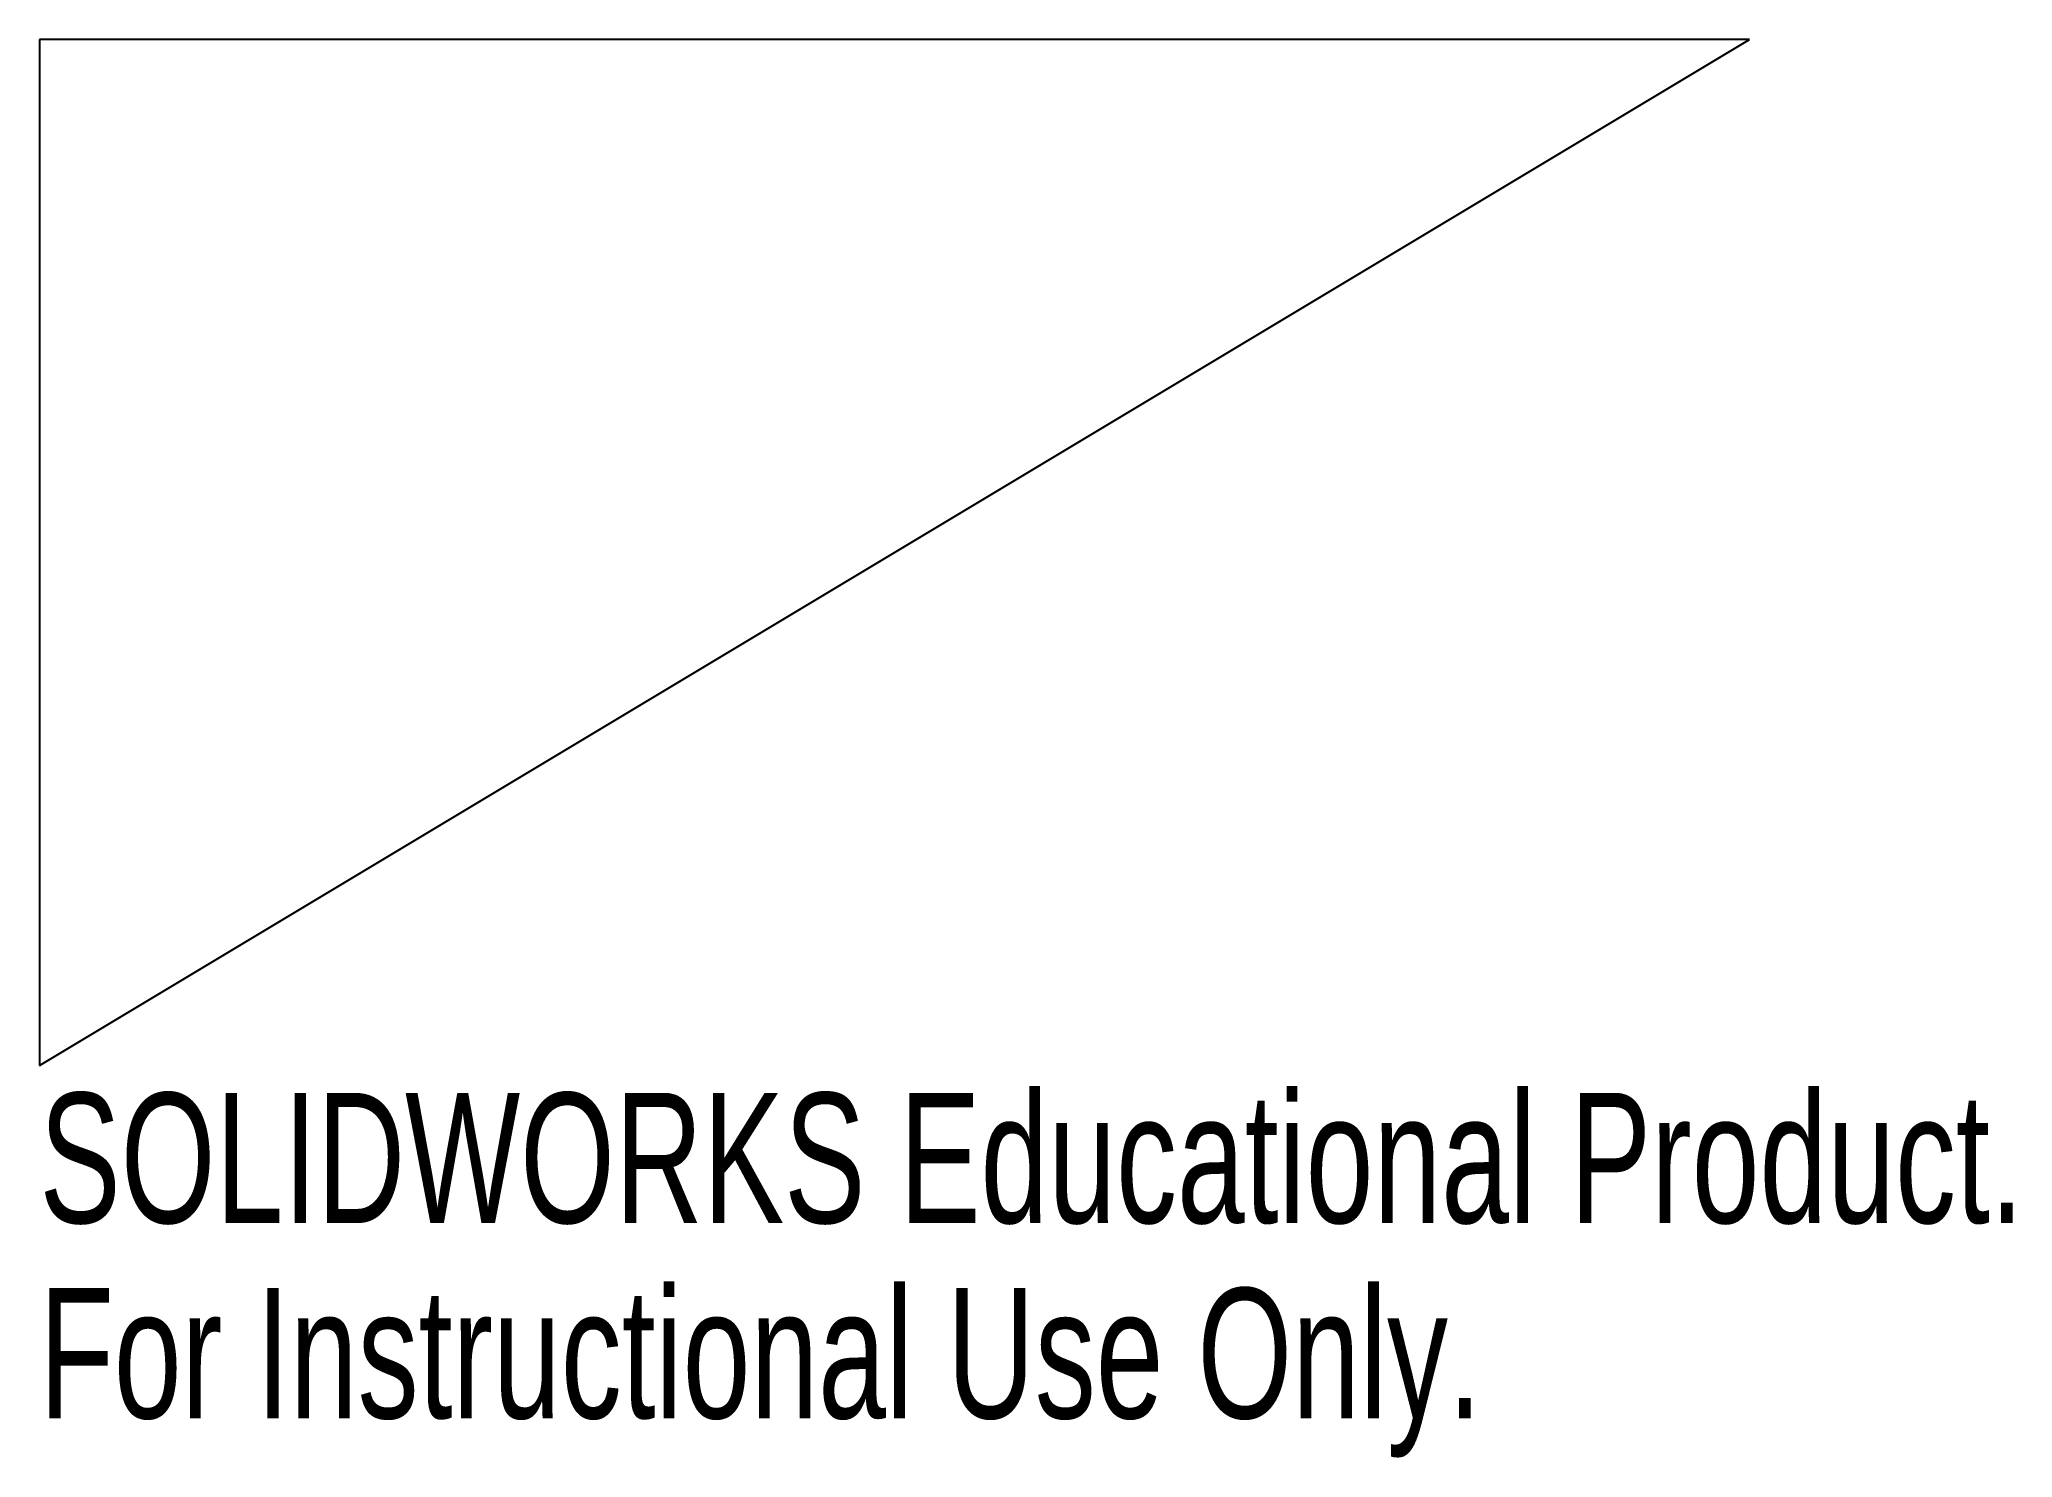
# Model space of a CAD drawing. Header units: inches. Extents: x -2.5 to 0.38, y -2.14 to -0.06.
import ezdxf

# ---------------------------------------------------------------- set-up
doc = ezdxf.new("R2010")
doc.units = ezdxf.units.IN
doc.header["$MEASUREMENT"] = 0
doc.styles.add('SLDTEXTSTYLE0', font='TXT', dxfattribs={"width": 0.7})

msp = doc.modelspace()

# ---------------------------------------------------------------- linework, layer by layer
at = {"color": 7, "linetype": 'Continuous', "lineweight": 25}
for p, q in [((0, -0.0625), (-2.5, -0.0625)), ((-2.5, -0.0625), (-2.5, -1.5625)), ((-2.5, -1.5625), (0, -0.0625))]:
    msp.add_line(p, q, dxfattribs=at)

# ---------------------------------------------------------------- texts
at = {"color": 7, "linetype": 'Continuous', "char_height": 0.1903, "attachment_point": 1, "style": 'SLDTEXTSTYLE0'}
for s, insert in [('SOLIDWORKS Educational Product.', (-2.5, -1.6026)), ('For Instructional Use Only.', (-2.5, -1.8881))]:
    msp.add_mtext(s, dxfattribs=dict(at, insert=insert))

doc.saveas('drawing.dxf')
